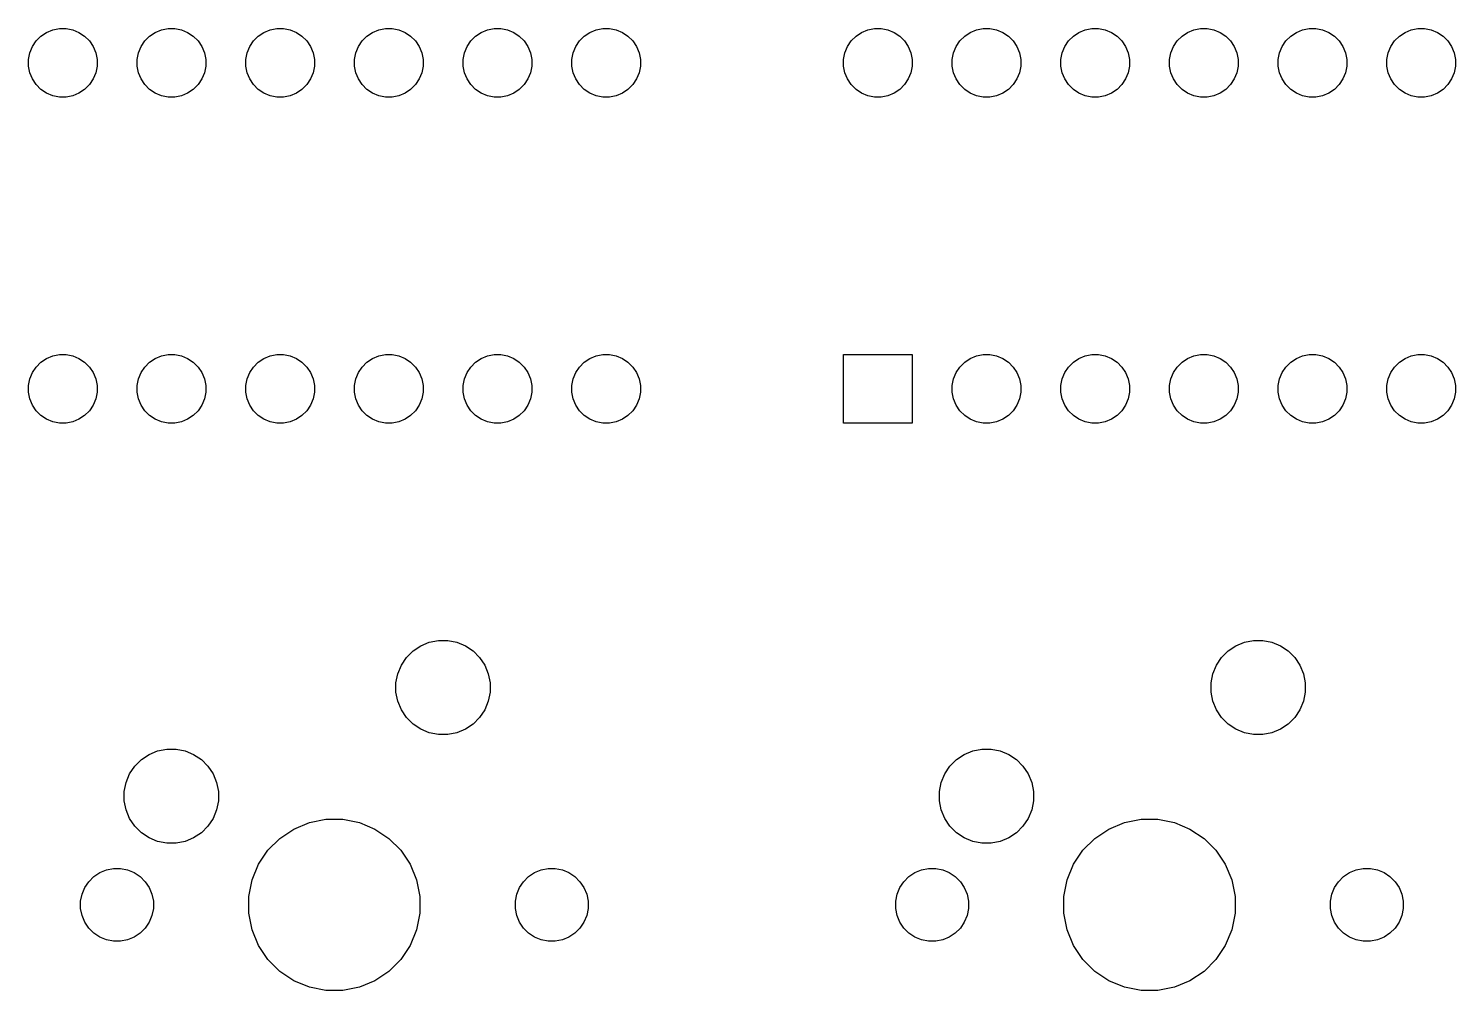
# Model space of a CAD drawing. Extents: x -0.4 to 11, y -4.1 to 0.4.
# Drawn here: x 4.968 to 6.282, y -0.453 to 0.431 of the extents above; entities that cross this region are included whole.
import ezdxf

# ---------------------------------------------------------------- set-up
doc = ezdxf.new("R2010")
doc.units = 0
doc.header["$MEASUREMENT"] = 0
doc.layers.add('BLACK', color=7, linetype='CONTINUOUS')

msp = doc.modelspace()

# ---------------------------------------------------------------- linework, layer by layer
at = {"layer": 'BLACK', "linetype": 'CONTINUOUS'}
for p, q in [((4.97554, 0.420078), (4.97992, 0.424465)), ((4.97992, 0.424465), (4.98508, 0.427911)), ((4.98508, 0.427911), (4.99081, 0.430286)), ((4.99081, 0.430286), (4.9969, 0.431496)), ((4.9969, 0.431496), (5.0031, 0.431496)), ((5.0031, 0.431496), (5.00919, 0.430286)), ((5.00919, 0.430286), (5.01492, 0.427911)), ((5.01492, 0.427911), (5.02008, 0.424465)), ((5.02008, 0.424465), (5.02446, 0.420078)), ((5.07554, 0.420078), (5.07992, 0.424465)), ((5.07992, 0.424465), (5.08508, 0.427911)), ((5.08508, 0.427911), (5.09081, 0.430286)), ((5.09081, 0.430286), (5.0969, 0.431496)), ((5.0969, 0.431496), (5.1031, 0.431496)), ((5.1031, 0.431496), (5.10919, 0.430286)), ((5.10919, 0.430286), (5.11492, 0.427911)), ((5.11492, 0.427911), (5.12008, 0.424465)), ((5.12008, 0.424465), (5.12446, 0.420078)), ((5.17554, 0.420078), (5.17992, 0.424465)), ((5.17992, 0.424465), (5.18508, 0.427911)), ((5.18508, 0.427911), (5.19081, 0.430286)), ((5.19081, 0.430286), (5.1969, 0.431496)), ((5.1969, 0.431496), (5.2031, 0.431496)), ((5.2031, 0.431496), (5.20919, 0.430286)), ((5.20919, 0.430286), (5.21492, 0.427911)), ((5.21492, 0.427911), (5.22008, 0.424465)), ((5.22008, 0.424465), (5.22446, 0.420078)), ((5.27554, 0.420078), (5.27992, 0.424465)), ((5.27992, 0.424465), (5.28508, 0.427911)), ((5.28508, 0.427911), (5.29081, 0.430286)), ((5.29081, 0.430286), (5.2969, 0.431496)), ((5.2969, 0.431496), (5.3031, 0.431496)), ((5.3031, 0.431496), (5.30919, 0.430286)), ((5.30919, 0.430286), (5.31492, 0.427911)), ((5.31492, 0.427911), (5.32008, 0.424465)), ((5.32008, 0.424465), (5.32446, 0.420078)), ((5.37554, 0.420078), (5.37992, 0.424465)), ((5.37992, 0.424465), (5.38508, 0.427911)), ((5.38508, 0.427911), (5.39081, 0.430286)), ((5.39081, 0.430286), (5.3969, 0.431496)), ((5.3969, 0.431496), (5.4031, 0.431496)), ((5.4031, 0.431496), (5.40919, 0.430286)), ((5.40919, 0.430286), (5.41492, 0.427911)), ((5.41492, 0.427911), (5.42008, 0.424465)), ((5.42008, 0.424465), (5.42446, 0.420078)), ((5.47554, 0.420078), (5.47992, 0.424465)), ((5.47992, 0.424465), (5.48508, 0.427911)), ((5.48508, 0.427911), (5.49081, 0.430286)), ((5.49081, 0.430286), (5.4969, 0.431496)), ((5.4969, 0.431496), (5.5031, 0.431496)), ((5.5031, 0.431496), (5.50919, 0.430286)), ((5.50919, 0.430286), (5.51492, 0.427911)), ((5.51492, 0.427911), (5.52008, 0.424465)), ((5.52008, 0.424465), (5.52446, 0.420078)), ((5.72554, 0.420078), (5.72992, 0.424465)), ((5.72992, 0.424465), (5.73508, 0.427911)), ((5.73508, 0.427911), (5.74081, 0.430286)), ((5.74081, 0.430286), (5.7469, 0.431496)), ((5.7469, 0.431496), (5.7531, 0.431496)), ((5.7531, 0.431496), (5.75919, 0.430286)), ((5.75919, 0.430286), (5.76492, 0.427911)), ((5.76492, 0.427911), (5.77008, 0.424465)), ((5.77008, 0.424465), (5.77446, 0.420078)), ((5.82554, 0.420078), (5.82992, 0.424465)), ((5.82992, 0.424465), (5.83508, 0.427911)), ((5.83508, 0.427911), (5.84081, 0.430286)), ((5.84081, 0.430286), (5.8469, 0.431496)), ((5.8469, 0.431496), (5.8531, 0.431496)), ((5.8531, 0.431496), (5.85919, 0.430286)), ((5.85919, 0.430286), (5.86492, 0.427911)), ((5.86492, 0.427911), (5.87008, 0.424465)), ((5.87008, 0.424465), (5.87446, 0.420078)), ((5.92554, 0.420078), (5.92992, 0.424465)), ((5.92992, 0.424465), (5.93508, 0.427911)), ((5.93508, 0.427911), (5.94081, 0.430286)), ((5.94081, 0.430286), (5.9469, 0.431496)), ((5.9469, 0.431496), (5.9531, 0.431496)), ((5.9531, 0.431496), (5.95919, 0.430286)), ((5.95919, 0.430286), (5.96492, 0.427911)), ((5.96492, 0.427911), (5.97008, 0.424465)), ((5.97008, 0.424465), (5.97446, 0.420078)), ((6.02554, 0.420078), (6.02992, 0.424465)), ((6.02992, 0.424465), (6.03508, 0.427911)), ((6.03508, 0.427911), (6.04081, 0.430286)), ((6.04081, 0.430286), (6.0469, 0.431496)), ((6.0469, 0.431496), (6.0531, 0.431496)), ((6.0531, 0.431496), (6.05919, 0.430286)), ((6.05919, 0.430286), (6.06492, 0.427911)), ((6.06492, 0.427911), (6.07008, 0.424465)), ((6.07008, 0.424465), (6.07446, 0.420078)), ((6.12554, 0.420078), (6.12992, 0.424465)), ((6.12992, 0.424465), (6.13508, 0.427911)), ((6.13508, 0.427911), (6.14081, 0.430286)), ((6.14081, 0.430286), (6.1469, 0.431496)), ((6.1469, 0.431496), (6.1531, 0.431496)), ((6.1531, 0.431496), (6.15919, 0.430286)), ((6.15919, 0.430286), (6.16492, 0.427911)), ((6.16492, 0.427911), (6.17008, 0.424465)), ((6.17008, 0.424465), (6.17446, 0.420078)), ((6.22554, 0.420078), (6.22992, 0.424465)), ((6.22992, 0.424465), (6.23508, 0.427911)), ((6.23508, 0.427911), (6.24081, 0.430286)), ((6.24081, 0.430286), (6.2469, 0.431496)), ((6.2469, 0.431496), (6.2531, 0.431496)), ((6.2531, 0.431496), (6.25919, 0.430286)), ((6.25919, 0.430286), (6.26492, 0.427911)), ((6.26492, 0.427911), (6.27008, 0.424465)), ((6.27008, 0.424465), (6.27446, 0.420078)), ((4.9685, 0.403102), (4.96971, 0.409187)), ((4.96971, 0.409187), (4.97209, 0.414919)), ((4.97209, 0.414919), (4.97554, 0.420078)), ((5.02446, 0.420078), (5.02791, 0.414919)), ((5.02791, 0.414919), (5.03029, 0.409187)), ((5.03029, 0.409187), (5.0315, 0.403102)), ((5.0685, 0.403102), (5.06971, 0.409187)), ((5.06971, 0.409187), (5.07209, 0.414919)), ((5.07209, 0.414919), (5.07554, 0.420078)), ((5.12446, 0.420078), (5.12791, 0.414919)), ((5.12791, 0.414919), (5.13029, 0.409187)), ((5.13029, 0.409187), (5.1315, 0.403102)), ((5.1685, 0.403102), (5.16971, 0.409187)), ((5.16971, 0.409187), (5.17209, 0.414919)), ((5.17209, 0.414919), (5.17554, 0.420078)), ((5.22446, 0.420078), (5.22791, 0.414919)), ((5.22791, 0.414919), (5.23029, 0.409187)), ((5.23029, 0.409187), (5.2315, 0.403102)), ((5.2685, 0.403102), (5.26971, 0.409187)), ((5.26971, 0.409187), (5.27209, 0.414919)), ((5.27209, 0.414919), (5.27554, 0.420078)), ((5.32446, 0.420078), (5.32791, 0.414919)), ((5.32791, 0.414919), (5.33029, 0.409187)), ((5.33029, 0.409187), (5.3315, 0.403102)), ((5.3685, 0.403102), (5.36971, 0.409187)), ((5.36971, 0.409187), (5.37209, 0.414919)), ((5.37209, 0.414919), (5.37554, 0.420078)), ((5.42446, 0.420078), (5.42791, 0.414919)), ((5.42791, 0.414919), (5.43029, 0.409187)), ((5.43029, 0.409187), (5.4315, 0.403102)), ((5.4685, 0.403102), (5.46971, 0.409187)), ((5.46971, 0.409187), (5.47209, 0.414919)), ((5.47209, 0.414919), (5.47554, 0.420078)), ((5.52446, 0.420078), (5.52791, 0.414919)), ((5.52791, 0.414919), (5.53029, 0.409187)), ((5.53029, 0.409187), (5.5315, 0.403102)), ((5.7185, 0.403102), (5.71971, 0.409187)), ((5.71971, 0.409187), (5.72209, 0.414919)), ((5.72209, 0.414919), (5.72554, 0.420078)), ((5.77446, 0.420078), (5.77791, 0.414919)), ((5.77791, 0.414919), (5.78029, 0.409187)), ((5.78029, 0.409187), (5.7815, 0.403102)), ((5.8185, 0.403102), (5.81971, 0.409187)), ((5.81971, 0.409187), (5.82209, 0.414919)), ((5.82209, 0.414919), (5.82554, 0.420078)), ((5.87446, 0.420078), (5.87791, 0.414919)), ((5.87791, 0.414919), (5.88029, 0.409187)), ((5.88029, 0.409187), (5.8815, 0.403102)), ((5.9185, 0.403102), (5.91971, 0.409187)), ((5.91971, 0.409187), (5.92209, 0.414919)), ((5.92209, 0.414919), (5.92554, 0.420078)), ((5.97446, 0.420078), (5.97791, 0.414919)), ((5.97791, 0.414919), (5.98029, 0.409187)), ((5.98029, 0.409187), (5.9815, 0.403102)), ((6.0185, 0.403102), (6.01971, 0.409187)), ((6.01971, 0.409187), (6.02209, 0.414919)), ((6.02209, 0.414919), (6.02554, 0.420078)), ((6.07446, 0.420078), (6.07791, 0.414919)), ((6.07791, 0.414919), (6.08029, 0.409187)), ((6.08029, 0.409187), (6.0815, 0.403102)), ((6.1185, 0.403102), (6.11971, 0.409187)), ((6.11971, 0.409187), (6.12209, 0.414919)), ((6.12209, 0.414919), (6.12554, 0.420078)), ((6.17446, 0.420078), (6.17791, 0.414919)), ((6.17791, 0.414919), (6.18029, 0.409187)), ((6.18029, 0.409187), (6.1815, 0.403102)), ((6.2185, 0.403102), (6.21971, 0.409187)), ((6.21971, 0.409187), (6.22209, 0.414919)), ((6.22209, 0.414919), (6.22554, 0.420078)), ((6.27446, 0.420078), (6.27791, 0.414919)), ((6.27791, 0.414919), (6.28029, 0.409187)), ((6.28029, 0.409187), (6.2815, 0.403102)), ((4.9685, 0.396898), (4.9685, 0.403102)), ((4.96971, 0.390813), (4.9685, 0.396898)), ((5.0315, 0.396898), (5.03029, 0.390813)), ((5.0315, 0.403102), (5.0315, 0.396898)), ((5.0685, 0.396898), (5.0685, 0.403102)), ((5.06971, 0.390813), (5.0685, 0.396898)), ((5.1315, 0.396898), (5.13029, 0.390813)), ((5.1315, 0.403102), (5.1315, 0.396898)), ((5.1685, 0.396898), (5.1685, 0.403102)), ((5.16971, 0.390813), (5.1685, 0.396898)), ((5.2315, 0.396898), (5.23029, 0.390813)), ((5.2315, 0.403102), (5.2315, 0.396898)), ((5.2685, 0.396898), (5.2685, 0.403102)), ((5.26971, 0.390813), (5.2685, 0.396898)), ((5.3315, 0.396898), (5.33029, 0.390813)), ((5.3315, 0.403102), (5.3315, 0.396898)), ((5.3685, 0.396898), (5.3685, 0.403102)), ((5.36971, 0.390813), (5.3685, 0.396898)), ((5.4315, 0.396898), (5.43029, 0.390813)), ((5.4315, 0.403102), (5.4315, 0.396898)), ((5.4685, 0.396898), (5.4685, 0.403102)), ((5.46971, 0.390813), (5.4685, 0.396898)), ((5.5315, 0.396898), (5.53029, 0.390813)), ((5.5315, 0.403102), (5.5315, 0.396898)), ((5.7185, 0.396898), (5.7185, 0.403102)), ((5.71971, 0.390813), (5.7185, 0.396898)), ((5.7815, 0.396898), (5.78029, 0.390813)), ((5.7815, 0.403102), (5.7815, 0.396898)), ((5.8185, 0.396898), (5.8185, 0.403102)), ((5.81971, 0.390813), (5.8185, 0.396898)), ((5.8815, 0.396898), (5.88029, 0.390813)), ((5.8815, 0.403102), (5.8815, 0.396898)), ((5.9185, 0.396898), (5.9185, 0.403102)), ((5.91971, 0.390813), (5.9185, 0.396898)), ((5.9815, 0.396898), (5.98029, 0.390813)), ((5.9815, 0.403102), (5.9815, 0.396898)), ((6.0185, 0.396898), (6.0185, 0.403102)), ((6.01971, 0.390813), (6.0185, 0.396898)), ((6.0815, 0.396898), (6.08029, 0.390813)), ((6.0815, 0.403102), (6.0815, 0.396898)), ((6.1185, 0.396898), (6.1185, 0.403102)), ((6.11971, 0.390813), (6.1185, 0.396898)), ((6.1815, 0.396898), (6.18029, 0.390813)), ((6.1815, 0.403102), (6.1815, 0.396898)), ((6.2185, 0.396898), (6.2185, 0.403102)), ((6.21971, 0.390813), (6.2185, 0.396898)), ((6.2815, 0.396898), (6.28029, 0.390813)), ((6.2815, 0.403102), (6.2815, 0.396898)), ((4.97209, 0.385081), (4.96971, 0.390813)), ((4.97554, 0.379922), (4.97209, 0.385081)), ((5.02791, 0.385081), (5.02446, 0.379922)), ((5.03029, 0.390813), (5.02791, 0.385081)), ((5.07209, 0.385081), (5.06971, 0.390813)), ((5.07554, 0.379922), (5.07209, 0.385081)), ((5.12791, 0.385081), (5.12446, 0.379922)), ((5.13029, 0.390813), (5.12791, 0.385081)), ((5.17209, 0.385081), (5.16971, 0.390813)), ((5.17554, 0.379922), (5.17209, 0.385081)), ((5.22791, 0.385081), (5.22446, 0.379922)), ((5.23029, 0.390813), (5.22791, 0.385081)), ((5.27209, 0.385081), (5.26971, 0.390813)), ((5.27554, 0.379922), (5.27209, 0.385081)), ((5.32791, 0.385081), (5.32446, 0.379922)), ((5.33029, 0.390813), (5.32791, 0.385081)), ((5.37209, 0.385081), (5.36971, 0.390813)), ((5.37554, 0.379922), (5.37209, 0.385081)), ((5.42791, 0.385081), (5.42446, 0.379922)), ((5.43029, 0.390813), (5.42791, 0.385081)), ((5.47209, 0.385081), (5.46971, 0.390813)), ((5.47554, 0.379922), (5.47209, 0.385081)), ((5.52791, 0.385081), (5.52446, 0.379922)), ((5.53029, 0.390813), (5.52791, 0.385081)), ((5.72209, 0.385081), (5.71971, 0.390813)), ((5.72554, 0.379922), (5.72209, 0.385081)), ((5.77791, 0.385081), (5.77446, 0.379922)), ((5.78029, 0.390813), (5.77791, 0.385081)), ((5.82209, 0.385081), (5.81971, 0.390813)), ((5.82554, 0.379922), (5.82209, 0.385081)), ((5.87791, 0.385081), (5.87446, 0.379922)), ((5.88029, 0.390813), (5.87791, 0.385081)), ((5.92209, 0.385081), (5.91971, 0.390813)), ((5.92554, 0.379922), (5.92209, 0.385081)), ((5.97791, 0.385081), (5.97446, 0.379922)), ((5.98029, 0.390813), (5.97791, 0.385081)), ((6.02209, 0.385081), (6.01971, 0.390813)), ((6.02554, 0.379922), (6.02209, 0.385081)), ((6.07791, 0.385081), (6.07446, 0.379922)), ((6.08029, 0.390813), (6.07791, 0.385081)), ((6.12209, 0.385081), (6.11971, 0.390813)), ((6.12554, 0.379922), (6.12209, 0.385081)), ((6.17791, 0.385081), (6.17446, 0.379922)), ((6.18029, 0.390813), (6.17791, 0.385081)), ((6.22209, 0.385081), (6.21971, 0.390813)), ((6.22554, 0.379922), (6.22209, 0.385081)), ((6.27791, 0.385081), (6.27446, 0.379922)), ((6.28029, 0.390813), (6.27791, 0.385081)), ((4.97992, 0.375535), (4.97554, 0.379922)), ((4.98508, 0.372089), (4.97992, 0.375535)), ((4.99081, 0.369714), (4.98508, 0.372089)), ((4.9969, 0.368504), (4.99081, 0.369714)), ((5.0031, 0.368504), (4.9969, 0.368504)), ((5.00919, 0.369714), (5.0031, 0.368504)), ((5.01492, 0.372089), (5.00919, 0.369714)), ((5.02008, 0.375535), (5.01492, 0.372089)), ((5.02446, 0.379922), (5.02008, 0.375535)), ((5.07992, 0.375535), (5.07554, 0.379922)), ((5.08508, 0.372089), (5.07992, 0.375535)), ((5.09081, 0.369714), (5.08508, 0.372089)), ((5.0969, 0.368504), (5.09081, 0.369714)), ((5.1031, 0.368504), (5.0969, 0.368504)), ((5.10919, 0.369714), (5.1031, 0.368504)), ((5.11492, 0.372089), (5.10919, 0.369714)), ((5.12008, 0.375535), (5.11492, 0.372089)), ((5.12446, 0.379922), (5.12008, 0.375535)), ((5.17992, 0.375535), (5.17554, 0.379922)), ((5.18508, 0.372089), (5.17992, 0.375535)), ((5.19081, 0.369714), (5.18508, 0.372089)), ((5.1969, 0.368504), (5.19081, 0.369714)), ((5.2031, 0.368504), (5.1969, 0.368504)), ((5.20919, 0.369714), (5.2031, 0.368504)), ((5.21492, 0.372089), (5.20919, 0.369714)), ((5.22008, 0.375535), (5.21492, 0.372089)), ((5.22446, 0.379922), (5.22008, 0.375535)), ((5.27992, 0.375535), (5.27554, 0.379922)), ((5.28508, 0.372089), (5.27992, 0.375535)), ((5.29081, 0.369714), (5.28508, 0.372089)), ((5.2969, 0.368504), (5.29081, 0.369714)), ((5.3031, 0.368504), (5.2969, 0.368504)), ((5.30919, 0.369714), (5.3031, 0.368504)), ((5.31492, 0.372089), (5.30919, 0.369714)), ((5.32008, 0.375535), (5.31492, 0.372089)), ((5.32446, 0.379922), (5.32008, 0.375535)), ((5.37992, 0.375535), (5.37554, 0.379922)), ((5.38508, 0.372089), (5.37992, 0.375535)), ((5.39081, 0.369714), (5.38508, 0.372089)), ((5.3969, 0.368504), (5.39081, 0.369714)), ((5.4031, 0.368504), (5.3969, 0.368504)), ((5.40919, 0.369714), (5.4031, 0.368504)), ((5.41492, 0.372089), (5.40919, 0.369714)), ((5.42008, 0.375535), (5.41492, 0.372089)), ((5.42446, 0.379922), (5.42008, 0.375535)), ((5.47992, 0.375535), (5.47554, 0.379922)), ((5.48508, 0.372089), (5.47992, 0.375535)), ((5.49081, 0.369714), (5.48508, 0.372089)), ((5.4969, 0.368504), (5.49081, 0.369714)), ((5.5031, 0.368504), (5.4969, 0.368504)), ((5.50919, 0.369714), (5.5031, 0.368504)), ((5.51492, 0.372089), (5.50919, 0.369714)), ((5.52008, 0.375535), (5.51492, 0.372089)), ((5.52446, 0.379922), (5.52008, 0.375535)), ((5.72992, 0.375535), (5.72554, 0.379922)), ((5.73508, 0.372089), (5.72992, 0.375535)), ((5.74081, 0.369714), (5.73508, 0.372089)), ((5.7469, 0.368504), (5.74081, 0.369714)), ((5.7531, 0.368504), (5.7469, 0.368504)), ((5.75919, 0.369714), (5.7531, 0.368504)), ((5.76492, 0.372089), (5.75919, 0.369714)), ((5.77008, 0.375535), (5.76492, 0.372089)), ((5.77446, 0.379922), (5.77008, 0.375535)), ((5.82992, 0.375535), (5.82554, 0.379922)), ((5.83508, 0.372089), (5.82992, 0.375535)), ((5.84081, 0.369714), (5.83508, 0.372089)), ((5.8469, 0.368504), (5.84081, 0.369714)), ((5.8531, 0.368504), (5.8469, 0.368504)), ((5.85919, 0.369714), (5.8531, 0.368504)), ((5.86492, 0.372089), (5.85919, 0.369714)), ((5.87008, 0.375535), (5.86492, 0.372089)), ((5.87446, 0.379922), (5.87008, 0.375535)), ((5.92992, 0.375535), (5.92554, 0.379922)), ((5.93508, 0.372089), (5.92992, 0.375535)), ((5.94081, 0.369714), (5.93508, 0.372089)), ((5.9469, 0.368504), (5.94081, 0.369714)), ((5.9531, 0.368504), (5.9469, 0.368504)), ((5.95919, 0.369714), (5.9531, 0.368504)), ((5.96492, 0.372089), (5.95919, 0.369714)), ((5.97008, 0.375535), (5.96492, 0.372089)), ((5.97446, 0.379922), (5.97008, 0.375535)), ((6.02992, 0.375535), (6.02554, 0.379922)), ((6.03508, 0.372089), (6.02992, 0.375535)), ((6.04081, 0.369714), (6.03508, 0.372089)), ((6.0469, 0.368504), (6.04081, 0.369714)), ((6.0531, 0.368504), (6.0469, 0.368504)), ((6.05919, 0.369714), (6.0531, 0.368504)), ((6.06492, 0.372089), (6.05919, 0.369714)), ((6.07008, 0.375535), (6.06492, 0.372089)), ((6.07446, 0.379922), (6.07008, 0.375535)), ((6.12992, 0.375535), (6.12554, 0.379922)), ((6.13508, 0.372089), (6.12992, 0.375535)), ((6.14081, 0.369714), (6.13508, 0.372089)), ((6.1469, 0.368504), (6.14081, 0.369714)), ((6.1531, 0.368504), (6.1469, 0.368504)), ((6.15919, 0.369714), (6.1531, 0.368504)), ((6.16492, 0.372089), (6.15919, 0.369714)), ((6.17008, 0.375535), (6.16492, 0.372089)), ((6.17446, 0.379922), (6.17008, 0.375535)), ((6.22992, 0.375535), (6.22554, 0.379922)), ((6.23508, 0.372089), (6.22992, 0.375535)), ((6.24081, 0.369714), (6.23508, 0.372089)), ((6.2469, 0.368504), (6.24081, 0.369714)), ((6.2531, 0.368504), (6.2469, 0.368504)), ((6.25919, 0.369714), (6.2531, 0.368504)), ((6.26492, 0.372089), (6.25919, 0.369714)), ((6.27008, 0.375535), (6.26492, 0.372089)), ((6.27446, 0.379922), (6.27008, 0.375535)), ((4.99081, 0.130286), (4.9969, 0.131496)), ((4.9969, 0.131496), (5.0031, 0.131496)), ((5.0031, 0.131496), (5.00919, 0.130286)), ((5.09081, 0.130286), (5.0969, 0.131496)), ((5.0969, 0.131496), (5.1031, 0.131496)), ((5.1031, 0.131496), (5.10919, 0.130286)), ((5.19081, 0.130286), (5.1969, 0.131496)), ((5.1969, 0.131496), (5.2031, 0.131496)), ((5.2031, 0.131496), (5.20919, 0.130286)), ((5.29081, 0.130286), (5.2969, 0.131496)), ((5.2969, 0.131496), (5.3031, 0.131496)), ((5.3031, 0.131496), (5.30919, 0.130286)), ((5.39081, 0.130286), (5.3969, 0.131496)), ((5.3969, 0.131496), (5.4031, 0.131496)), ((5.4031, 0.131496), (5.40919, 0.130286)), ((5.49081, 0.130286), (5.4969, 0.131496)), ((5.4969, 0.131496), (5.5031, 0.131496)), ((5.5031, 0.131496), (5.50919, 0.130286)), ((5.7185, 0.068504), (5.7185, 0.131496)), ((5.7185, 0.131496), (5.7815, 0.131496)), ((5.7815, 0.131496), (5.7815, 0.068504)), ((5.84081, 0.130286), (5.8469, 0.131496)), ((5.8469, 0.131496), (5.8531, 0.131496)), ((5.8531, 0.131496), (5.85919, 0.130286)), ((5.94081, 0.130286), (5.9469, 0.131496)), ((5.9469, 0.131496), (5.9531, 0.131496)), ((5.9531, 0.131496), (5.95919, 0.130286)), ((6.04081, 0.130286), (6.0469, 0.131496)), ((6.0469, 0.131496), (6.0531, 0.131496)), ((6.0531, 0.131496), (6.05919, 0.130286)), ((6.14081, 0.130286), (6.1469, 0.131496)), ((6.1469, 0.131496), (6.1531, 0.131496)), ((6.1531, 0.131496), (6.15919, 0.130286)), ((6.24081, 0.130286), (6.2469, 0.131496)), ((6.2469, 0.131496), (6.2531, 0.131496)), ((6.2531, 0.131496), (6.25919, 0.130286)), ((4.97209, 0.114919), (4.97554, 0.120078)), ((4.97554, 0.120078), (4.97992, 0.124465)), ((4.97992, 0.124465), (4.98508, 0.127911)), ((4.98508, 0.127911), (4.99081, 0.130286)), ((5.00919, 0.130286), (5.01492, 0.127911)), ((5.01492, 0.127911), (5.02008, 0.124465)), ((5.02008, 0.124465), (5.02446, 0.120078)), ((5.02446, 0.120078), (5.02791, 0.114919)), ((5.07209, 0.114919), (5.07554, 0.120078)), ((5.07554, 0.120078), (5.07992, 0.124465)), ((5.07992, 0.124465), (5.08508, 0.127911)), ((5.08508, 0.127911), (5.09081, 0.130286)), ((5.10919, 0.130286), (5.11492, 0.127911)), ((5.11492, 0.127911), (5.12008, 0.124465)), ((5.12008, 0.124465), (5.12446, 0.120078)), ((5.12446, 0.120078), (5.12791, 0.114919)), ((5.17209, 0.114919), (5.17554, 0.120078)), ((5.17554, 0.120078), (5.17992, 0.124465)), ((5.17992, 0.124465), (5.18508, 0.127911)), ((5.18508, 0.127911), (5.19081, 0.130286)), ((5.20919, 0.130286), (5.21492, 0.127911)), ((5.21492, 0.127911), (5.22008, 0.124465)), ((5.22008, 0.124465), (5.22446, 0.120078)), ((5.22446, 0.120078), (5.22791, 0.114919)), ((5.27209, 0.114919), (5.27554, 0.120078)), ((5.27554, 0.120078), (5.27992, 0.124465)), ((5.27992, 0.124465), (5.28508, 0.127911)), ((5.28508, 0.127911), (5.29081, 0.130286)), ((5.30919, 0.130286), (5.31492, 0.127911)), ((5.31492, 0.127911), (5.32008, 0.124465)), ((5.32008, 0.124465), (5.32446, 0.120078)), ((5.32446, 0.120078), (5.32791, 0.114919)), ((5.37209, 0.114919), (5.37554, 0.120078)), ((5.37554, 0.120078), (5.37992, 0.124465)), ((5.37992, 0.124465), (5.38508, 0.127911)), ((5.38508, 0.127911), (5.39081, 0.130286)), ((5.40919, 0.130286), (5.41492, 0.127911)), ((5.41492, 0.127911), (5.42008, 0.124465)), ((5.42008, 0.124465), (5.42446, 0.120078)), ((5.42446, 0.120078), (5.42791, 0.114919)), ((5.47209, 0.114919), (5.47554, 0.120078)), ((5.47554, 0.120078), (5.47992, 0.124465)), ((5.47992, 0.124465), (5.48508, 0.127911)), ((5.48508, 0.127911), (5.49081, 0.130286)), ((5.50919, 0.130286), (5.51492, 0.127911)), ((5.51492, 0.127911), (5.52008, 0.124465)), ((5.52008, 0.124465), (5.52446, 0.120078)), ((5.52446, 0.120078), (5.52791, 0.114919)), ((5.82209, 0.114919), (5.82554, 0.120078)), ((5.82554, 0.120078), (5.82992, 0.124465)), ((5.82992, 0.124465), (5.83508, 0.127911)), ((5.83508, 0.127911), (5.84081, 0.130286)), ((5.85919, 0.130286), (5.86492, 0.127911)), ((5.86492, 0.127911), (5.87008, 0.124465)), ((5.87008, 0.124465), (5.87446, 0.120078)), ((5.87446, 0.120078), (5.87791, 0.114919)), ((5.92209, 0.114919), (5.92554, 0.120078)), ((5.92554, 0.120078), (5.92992, 0.124465)), ((5.92992, 0.124465), (5.93508, 0.127911)), ((5.93508, 0.127911), (5.94081, 0.130286)), ((5.95919, 0.130286), (5.96492, 0.127911)), ((5.96492, 0.127911), (5.97008, 0.124465)), ((5.97008, 0.124465), (5.97446, 0.120078)), ((5.97446, 0.120078), (5.97791, 0.114919)), ((6.02209, 0.114919), (6.02554, 0.120078)), ((6.02554, 0.120078), (6.02992, 0.124465)), ((6.02992, 0.124465), (6.03508, 0.127911)), ((6.03508, 0.127911), (6.04081, 0.130286)), ((6.05919, 0.130286), (6.06492, 0.127911)), ((6.06492, 0.127911), (6.07008, 0.124465)), ((6.07008, 0.124465), (6.07446, 0.120078)), ((6.07446, 0.120078), (6.07791, 0.114919)), ((6.12209, 0.114919), (6.12554, 0.120078)), ((6.12554, 0.120078), (6.12992, 0.124465)), ((6.12992, 0.124465), (6.13508, 0.127911)), ((6.13508, 0.127911), (6.14081, 0.130286)), ((6.15919, 0.130286), (6.16492, 0.127911)), ((6.16492, 0.127911), (6.17008, 0.124465)), ((6.17008, 0.124465), (6.17446, 0.120078)), ((6.17446, 0.120078), (6.17791, 0.114919)), ((6.22209, 0.114919), (6.22554, 0.120078)), ((6.22554, 0.120078), (6.22992, 0.124465)), ((6.22992, 0.124465), (6.23508, 0.127911)), ((6.23508, 0.127911), (6.24081, 0.130286)), ((6.25919, 0.130286), (6.26492, 0.127911)), ((6.26492, 0.127911), (6.27008, 0.124465)), ((6.27008, 0.124465), (6.27446, 0.120078)), ((6.27446, 0.120078), (6.27791, 0.114919)), ((4.9685, 0.103102), (4.96971, 0.109187)), ((4.96971, 0.109187), (4.97209, 0.114919)), ((5.02791, 0.114919), (5.03029, 0.109187)), ((5.03029, 0.109187), (5.0315, 0.103102)), ((5.0685, 0.103102), (5.06971, 0.109187)), ((5.06971, 0.109187), (5.07209, 0.114919)), ((5.12791, 0.114919), (5.13029, 0.109187)), ((5.13029, 0.109187), (5.1315, 0.103102)), ((5.1685, 0.103102), (5.16971, 0.109187)), ((5.16971, 0.109187), (5.17209, 0.114919)), ((5.22791, 0.114919), (5.23029, 0.109187)), ((5.23029, 0.109187), (5.2315, 0.103102)), ((5.2685, 0.103102), (5.26971, 0.109187)), ((5.26971, 0.109187), (5.27209, 0.114919)), ((5.32791, 0.114919), (5.33029, 0.109187)), ((5.33029, 0.109187), (5.3315, 0.103102)), ((5.3685, 0.103102), (5.36971, 0.109187)), ((5.36971, 0.109187), (5.37209, 0.114919)), ((5.42791, 0.114919), (5.43029, 0.109187)), ((5.43029, 0.109187), (5.4315, 0.103102)), ((5.4685, 0.103102), (5.46971, 0.109187)), ((5.46971, 0.109187), (5.47209, 0.114919)), ((5.52791, 0.114919), (5.53029, 0.109187)), ((5.53029, 0.109187), (5.5315, 0.103102)), ((5.8185, 0.103102), (5.81971, 0.109187)), ((5.81971, 0.109187), (5.82209, 0.114919)), ((5.87791, 0.114919), (5.88029, 0.109187)), ((5.88029, 0.109187), (5.8815, 0.103102)), ((5.9185, 0.103102), (5.91971, 0.109187)), ((5.91971, 0.109187), (5.92209, 0.114919)), ((5.97791, 0.114919), (5.98029, 0.109187)), ((5.98029, 0.109187), (5.9815, 0.103102)), ((6.0185, 0.103102), (6.01971, 0.109187)), ((6.01971, 0.109187), (6.02209, 0.114919)), ((6.07791, 0.114919), (6.08029, 0.109187)), ((6.08029, 0.109187), (6.0815, 0.103102)), ((6.1185, 0.103102), (6.11971, 0.109187)), ((6.11971, 0.109187), (6.12209, 0.114919)), ((6.17791, 0.114919), (6.18029, 0.109187)), ((6.18029, 0.109187), (6.1815, 0.103102)), ((6.2185, 0.103102), (6.21971, 0.109187)), ((6.21971, 0.109187), (6.22209, 0.114919)), ((6.27791, 0.114919), (6.28029, 0.109187)), ((6.28029, 0.109187), (6.2815, 0.103102)), ((4.9685, 0.096898), (4.9685, 0.103102)), ((4.96971, 0.090813), (4.9685, 0.096898)), ((5.0315, 0.096898), (5.03029, 0.090813)), ((5.0315, 0.103102), (5.0315, 0.096898)), ((5.0685, 0.096898), (5.0685, 0.103102)), ((5.06971, 0.090813), (5.0685, 0.096898)), ((5.1315, 0.096898), (5.13029, 0.090813)), ((5.1315, 0.103102), (5.1315, 0.096898)), ((5.1685, 0.096898), (5.1685, 0.103102)), ((5.16971, 0.090813), (5.1685, 0.096898)), ((5.2315, 0.096898), (5.23029, 0.090813)), ((5.2315, 0.103102), (5.2315, 0.096898)), ((5.2685, 0.096898), (5.2685, 0.103102)), ((5.26971, 0.090813), (5.2685, 0.096898)), ((5.3315, 0.096898), (5.33029, 0.090813)), ((5.3315, 0.103102), (5.3315, 0.096898)), ((5.3685, 0.096898), (5.3685, 0.103102)), ((5.36971, 0.090813), (5.3685, 0.096898)), ((5.4315, 0.096898), (5.43029, 0.090813)), ((5.4315, 0.103102), (5.4315, 0.096898)), ((5.4685, 0.096898), (5.4685, 0.103102)), ((5.46971, 0.090813), (5.4685, 0.096898)), ((5.5315, 0.096898), (5.53029, 0.090813)), ((5.5315, 0.103102), (5.5315, 0.096898)), ((5.8185, 0.096898), (5.8185, 0.103102)), ((5.81971, 0.090813), (5.8185, 0.096898)), ((5.8815, 0.096898), (5.88029, 0.090813)), ((5.8815, 0.103102), (5.8815, 0.096898)), ((5.9185, 0.096898), (5.9185, 0.103102)), ((5.91971, 0.090813), (5.9185, 0.096898)), ((5.9815, 0.096898), (5.98029, 0.090813)), ((5.9815, 0.103102), (5.9815, 0.096898)), ((6.0185, 0.096898), (6.0185, 0.103102)), ((6.01971, 0.090813), (6.0185, 0.096898)), ((6.0815, 0.096898), (6.08029, 0.090813)), ((6.0815, 0.103102), (6.0815, 0.096898)), ((6.1185, 0.096898), (6.1185, 0.103102)), ((6.11971, 0.090813), (6.1185, 0.096898)), ((6.1815, 0.096898), (6.18029, 0.090813)), ((6.1815, 0.103102), (6.1815, 0.096898)), ((6.2185, 0.096898), (6.2185, 0.103102)), ((6.21971, 0.090813), (6.2185, 0.096898)), ((6.2815, 0.096898), (6.28029, 0.090813)), ((6.2815, 0.103102), (6.2815, 0.096898)), ((4.97209, 0.085081), (4.96971, 0.090813)), ((4.97554, 0.079922), (4.97209, 0.085081)), ((4.97992, 0.075535), (4.97554, 0.079922)), ((5.02446, 0.079922), (5.02008, 0.075535)), ((5.02791, 0.085081), (5.02446, 0.079922)), ((5.03029, 0.090813), (5.02791, 0.085081)), ((5.07209, 0.085081), (5.06971, 0.090813)), ((5.07554, 0.079922), (5.07209, 0.085081)), ((5.07992, 0.075535), (5.07554, 0.079922)), ((5.12446, 0.079922), (5.12008, 0.075535)), ((5.12791, 0.085081), (5.12446, 0.079922)), ((5.13029, 0.090813), (5.12791, 0.085081)), ((5.17209, 0.085081), (5.16971, 0.090813)), ((5.17554, 0.079922), (5.17209, 0.085081)), ((5.17992, 0.075535), (5.17554, 0.079922)), ((5.22446, 0.079922), (5.22008, 0.075535)), ((5.22791, 0.085081), (5.22446, 0.079922)), ((5.23029, 0.090813), (5.22791, 0.085081)), ((5.27209, 0.085081), (5.26971, 0.090813)), ((5.27554, 0.079922), (5.27209, 0.085081)), ((5.27992, 0.075535), (5.27554, 0.079922)), ((5.32446, 0.079922), (5.32008, 0.075535)), ((5.32791, 0.085081), (5.32446, 0.079922)), ((5.33029, 0.090813), (5.32791, 0.085081)), ((5.37209, 0.085081), (5.36971, 0.090813)), ((5.37554, 0.079922), (5.37209, 0.085081)), ((5.37992, 0.075535), (5.37554, 0.079922)), ((5.42446, 0.079922), (5.42008, 0.075535)), ((5.42791, 0.085081), (5.42446, 0.079922)), ((5.43029, 0.090813), (5.42791, 0.085081)), ((5.47209, 0.085081), (5.46971, 0.090813)), ((5.47554, 0.079922), (5.47209, 0.085081)), ((5.47992, 0.075535), (5.47554, 0.079922)), ((5.52446, 0.079922), (5.52008, 0.075535)), ((5.52791, 0.085081), (5.52446, 0.079922)), ((5.53029, 0.090813), (5.52791, 0.085081)), ((5.82209, 0.085081), (5.81971, 0.090813)), ((5.82554, 0.079922), (5.82209, 0.085081)), ((5.82992, 0.075535), (5.82554, 0.079922)), ((5.87446, 0.079922), (5.87008, 0.075535)), ((5.87791, 0.085081), (5.87446, 0.079922)), ((5.88029, 0.090813), (5.87791, 0.085081)), ((5.92209, 0.085081), (5.91971, 0.090813)), ((5.92554, 0.079922), (5.92209, 0.085081)), ((5.92992, 0.075535), (5.92554, 0.079922)), ((5.97446, 0.079922), (5.97008, 0.075535)), ((5.97791, 0.085081), (5.97446, 0.079922)), ((5.98029, 0.090813), (5.97791, 0.085081)), ((6.02209, 0.085081), (6.01971, 0.090813)), ((6.02554, 0.079922), (6.02209, 0.085081)), ((6.02992, 0.075535), (6.02554, 0.079922)), ((6.07446, 0.079922), (6.07008, 0.075535)), ((6.07791, 0.085081), (6.07446, 0.079922)), ((6.08029, 0.090813), (6.07791, 0.085081)), ((6.12209, 0.085081), (6.11971, 0.090813)), ((6.12554, 0.079922), (6.12209, 0.085081)), ((6.12992, 0.075535), (6.12554, 0.079922)), ((6.17446, 0.079922), (6.17008, 0.075535)), ((6.17791, 0.085081), (6.17446, 0.079922)), ((6.18029, 0.090813), (6.17791, 0.085081)), ((6.22209, 0.085081), (6.21971, 0.090813)), ((6.22554, 0.079922), (6.22209, 0.085081)), ((6.22992, 0.075535), (6.22554, 0.079922)), ((6.27446, 0.079922), (6.27008, 0.075535)), ((6.27791, 0.085081), (6.27446, 0.079922)), ((6.28029, 0.090813), (6.27791, 0.085081)), ((4.98508, 0.072088), (4.97992, 0.075535)), ((4.99081, 0.069714), (4.98508, 0.072088)), ((4.9969, 0.068504), (4.99081, 0.069714)), ((5.0031, 0.068504), (4.9969, 0.068504)), ((5.00919, 0.069714), (5.0031, 0.068504)), ((5.01492, 0.072088), (5.00919, 0.069714)), ((5.02008, 0.075535), (5.01492, 0.072088)), ((5.08508, 0.072088), (5.07992, 0.075535)), ((5.09081, 0.069714), (5.08508, 0.072088)), ((5.0969, 0.068504), (5.09081, 0.069714)), ((5.1031, 0.068504), (5.0969, 0.068504)), ((5.10919, 0.069714), (5.1031, 0.068504)), ((5.11492, 0.072088), (5.10919, 0.069714)), ((5.12008, 0.075535), (5.11492, 0.072088)), ((5.18508, 0.072088), (5.17992, 0.075535)), ((5.19081, 0.069714), (5.18508, 0.072088)), ((5.1969, 0.068504), (5.19081, 0.069714)), ((5.2031, 0.068504), (5.1969, 0.068504)), ((5.20919, 0.069714), (5.2031, 0.068504)), ((5.21492, 0.072088), (5.20919, 0.069714)), ((5.22008, 0.075535), (5.21492, 0.072088)), ((5.28508, 0.072088), (5.27992, 0.075535)), ((5.29081, 0.069714), (5.28508, 0.072088)), ((5.2969, 0.068504), (5.29081, 0.069714)), ((5.3031, 0.068504), (5.2969, 0.068504)), ((5.30919, 0.069714), (5.3031, 0.068504)), ((5.31492, 0.072088), (5.30919, 0.069714)), ((5.32008, 0.075535), (5.31492, 0.072088)), ((5.38508, 0.072088), (5.37992, 0.075535)), ((5.39081, 0.069714), (5.38508, 0.072088)), ((5.3969, 0.068504), (5.39081, 0.069714)), ((5.4031, 0.068504), (5.3969, 0.068504)), ((5.40919, 0.069714), (5.4031, 0.068504)), ((5.41492, 0.072088), (5.40919, 0.069714)), ((5.42008, 0.075535), (5.41492, 0.072088)), ((5.48508, 0.072088), (5.47992, 0.075535)), ((5.49081, 0.069714), (5.48508, 0.072088)), ((5.4969, 0.068504), (5.49081, 0.069714)), ((5.5031, 0.068504), (5.4969, 0.068504)), ((5.50919, 0.069714), (5.5031, 0.068504)), ((5.51492, 0.072088), (5.50919, 0.069714)), ((5.52008, 0.075535), (5.51492, 0.072088)), ((5.7815, 0.068504), (5.7185, 0.068504)), ((5.83508, 0.072088), (5.82992, 0.075535)), ((5.84081, 0.069714), (5.83508, 0.072088)), ((5.8469, 0.068504), (5.84081, 0.069714)), ((5.8531, 0.068504), (5.8469, 0.068504)), ((5.85919, 0.069714), (5.8531, 0.068504)), ((5.86492, 0.072088), (5.85919, 0.069714)), ((5.87008, 0.075535), (5.86492, 0.072088)), ((5.93508, 0.072088), (5.92992, 0.075535)), ((5.94081, 0.069714), (5.93508, 0.072088)), ((5.9469, 0.068504), (5.94081, 0.069714)), ((5.9531, 0.068504), (5.9469, 0.068504)), ((5.95919, 0.069714), (5.9531, 0.068504)), ((5.96492, 0.072088), (5.95919, 0.069714)), ((5.97008, 0.075535), (5.96492, 0.072088)), ((6.03508, 0.072088), (6.02992, 0.075535)), ((6.04081, 0.069714), (6.03508, 0.072088)), ((6.0469, 0.068504), (6.04081, 0.069714)), ((6.0531, 0.068504), (6.0469, 0.068504)), ((6.05919, 0.069714), (6.0531, 0.068504)), ((6.06492, 0.072088), (6.05919, 0.069714)), ((6.07008, 0.075535), (6.06492, 0.072088)), ((6.13508, 0.072088), (6.12992, 0.075535)), ((6.14081, 0.069714), (6.13508, 0.072088)), ((6.1469, 0.068504), (6.14081, 0.069714)), ((6.1531, 0.068504), (6.1469, 0.068504)), ((6.15919, 0.069714), (6.1531, 0.068504)), ((6.16492, 0.072088), (6.15919, 0.069714)), ((6.17008, 0.075535), (6.16492, 0.072088)), ((6.23508, 0.072088), (6.22992, 0.075535)), ((6.24081, 0.069714), (6.23508, 0.072088)), ((6.2469, 0.068504), (6.24081, 0.069714)), ((6.2531, 0.068504), (6.2469, 0.068504)), ((6.25919, 0.069714), (6.2531, 0.068504)), ((6.26492, 0.072088), (6.25919, 0.069714)), ((6.27008, 0.075535), (6.26492, 0.072088)), ((5.31628, -0.147078), (5.32231, -0.141046)), ((5.32231, -0.141046), (5.32941, -0.136307)), ((5.32941, -0.136307), (5.33729, -0.133042)), ((5.33729, -0.133042), (5.34566, -0.131378)), ((5.34566, -0.131378), (5.35419, -0.131378)), ((5.35419, -0.131378), (5.36255, -0.133042)), ((5.36255, -0.133042), (5.37043, -0.136307)), ((5.37043, -0.136307), (5.37753, -0.141046)), ((5.37753, -0.141046), (5.38356, -0.147078)), ((6.06628, -0.147078), (6.07231, -0.141046)), ((6.07231, -0.141046), (6.07941, -0.136307)), ((6.07941, -0.136307), (6.08729, -0.133042)), ((6.08729, -0.133042), (6.09566, -0.131378)), ((6.09566, -0.131378), (6.10419, -0.131378)), ((6.10419, -0.131378), (6.11255, -0.133042)), ((6.11255, -0.133042), (6.12043, -0.136307)), ((6.12043, -0.136307), (6.12753, -0.141046)), ((6.12753, -0.141046), (6.13356, -0.147078)), ((5.30828, -0.162053), (5.31154, -0.154171)), ((5.31154, -0.154171), (5.31628, -0.147078)), ((5.38356, -0.147078), (5.3883, -0.154171)), ((5.3883, -0.154171), (5.39156, -0.162053)), ((6.05828, -0.162053), (6.06154, -0.154171)), ((6.06154, -0.154171), (6.06628, -0.147078)), ((6.13356, -0.147078), (6.1383, -0.154171)), ((6.1383, -0.154171), (6.14156, -0.162053)), ((5.30661, -0.17042), (5.30828, -0.162053)), ((5.30661, -0.17895), (5.30661, -0.17042)), ((5.39156, -0.162053), (5.39323, -0.17042)), ((5.39323, -0.17042), (5.39323, -0.17895)), ((6.05661, -0.17042), (6.05828, -0.162053)), ((6.05661, -0.17895), (6.05661, -0.17042)), ((6.14156, -0.162053), (6.14323, -0.17042)), ((6.14323, -0.17042), (6.14323, -0.17895)), ((5.30828, -0.187317), (5.30661, -0.17895)), ((5.39323, -0.17895), (5.39156, -0.187317)), ((6.05828, -0.187317), (6.05661, -0.17895)), ((6.14323, -0.17895), (6.14156, -0.187317)), ((5.31154, -0.195199), (5.30828, -0.187317)), ((5.31628, -0.202292), (5.31154, -0.195199)), ((5.3883, -0.195199), (5.38356, -0.202292)), ((5.39156, -0.187317), (5.3883, -0.195199)), ((6.06154, -0.195199), (6.05828, -0.187317)), ((6.06628, -0.202292), (6.06154, -0.195199)), ((6.1383, -0.195199), (6.13356, -0.202292)), ((6.14156, -0.187317), (6.1383, -0.195199)), ((5.32231, -0.208324), (5.31628, -0.202292)), ((5.32941, -0.213063), (5.32231, -0.208324)), ((5.37753, -0.208324), (5.37043, -0.213063)), ((5.38356, -0.202292), (5.37753, -0.208324)), ((6.07231, -0.208324), (6.06628, -0.202292)), ((6.07941, -0.213063), (6.07231, -0.208324)), ((6.12753, -0.208324), (6.12043, -0.213063)), ((6.13356, -0.202292), (6.12753, -0.208324)), ((5.33729, -0.216328), (5.32941, -0.213063)), ((5.34566, -0.217992), (5.33729, -0.216328)), ((5.35419, -0.217992), (5.34566, -0.217992)), ((5.36255, -0.216328), (5.35419, -0.217992)), ((5.37043, -0.213063), (5.36255, -0.216328)), ((6.08729, -0.216328), (6.07941, -0.213063)), ((6.09566, -0.217992), (6.08729, -0.216328)), ((6.10419, -0.217992), (6.09566, -0.217992)), ((6.11255, -0.216328), (6.10419, -0.217992)), ((6.12043, -0.213063), (6.11255, -0.216328)), ((5.07231, -0.241046), (5.07941, -0.236307)), ((5.07941, -0.236307), (5.08729, -0.233042)), ((5.08729, -0.233042), (5.09566, -0.231378)), ((5.09566, -0.231378), (5.10419, -0.231378)), ((5.10419, -0.231378), (5.11255, -0.233042)), ((5.11255, -0.233042), (5.12043, -0.236307)), ((5.12043, -0.236307), (5.12753, -0.241046)), ((5.82231, -0.241046), (5.82941, -0.236307)), ((5.82941, -0.236307), (5.83729, -0.233042)), ((5.83729, -0.233042), (5.84566, -0.231378)), ((5.84566, -0.231378), (5.85419, -0.231378)), ((5.85419, -0.231378), (5.86255, -0.233042)), ((5.86255, -0.233042), (5.87043, -0.236307)), ((5.87043, -0.236307), (5.87753, -0.241046)), ((5.06154, -0.254171), (5.06628, -0.247078)), ((5.06628, -0.247078), (5.07231, -0.241046)), ((5.12753, -0.241046), (5.13356, -0.247078)), ((5.13356, -0.247078), (5.1383, -0.254171)), ((5.81154, -0.254171), (5.81628, -0.247078)), ((5.81628, -0.247078), (5.82231, -0.241046)), ((5.87753, -0.241046), (5.88356, -0.247078)), ((5.88356, -0.247078), (5.8883, -0.254171)), ((5.05661, -0.27042), (5.05828, -0.262053)), ((5.05828, -0.262053), (5.06154, -0.254171)), ((5.1383, -0.254171), (5.14156, -0.262053)), ((5.14156, -0.262053), (5.14323, -0.27042)), ((5.80661, -0.27042), (5.80828, -0.262053)), ((5.80828, -0.262053), (5.81154, -0.254171)), ((5.8883, -0.254171), (5.89156, -0.262053)), ((5.89156, -0.262053), (5.89323, -0.27042)), ((5.05661, -0.27895), (5.05661, -0.27042)), ((5.14323, -0.27042), (5.14323, -0.27895)), ((5.80661, -0.27895), (5.80661, -0.27042)), ((5.89323, -0.27042), (5.89323, -0.27895)), ((5.05828, -0.287317), (5.05661, -0.27895)), ((5.06154, -0.295199), (5.05828, -0.287317)), ((5.14156, -0.287317), (5.1383, -0.295199)), ((5.14323, -0.27895), (5.14156, -0.287317)), ((5.80828, -0.287317), (5.80661, -0.27895)), ((5.81154, -0.295199), (5.80828, -0.287317)), ((5.89156, -0.287317), (5.8883, -0.295199)), ((5.89323, -0.27895), (5.89156, -0.287317)), ((5.06628, -0.302292), (5.06154, -0.295199)), ((5.1383, -0.295199), (5.13356, -0.302292)), ((5.21262, -0.304906), (5.22695, -0.298971)), ((5.22695, -0.298971), (5.24217, -0.295945)), ((5.24217, -0.295945), (5.25768, -0.295945)), ((5.25768, -0.295945), (5.27289, -0.298971)), ((5.27289, -0.298971), (5.28722, -0.304906)), ((5.81628, -0.302292), (5.81154, -0.295199)), ((5.8883, -0.295199), (5.88356, -0.302292)), ((5.96262, -0.304906), (5.97695, -0.298971)), ((5.97695, -0.298971), (5.99217, -0.295945)), ((5.99217, -0.295945), (6.00768, -0.295945)), ((6.00768, -0.295945), (6.02289, -0.298971)), ((6.02289, -0.298971), (6.03722, -0.304906)), ((5.07231, -0.308324), (5.06628, -0.302292)), ((5.07941, -0.313063), (5.07231, -0.308324)), ((5.08729, -0.316328), (5.07941, -0.313063)), ((5.12043, -0.313063), (5.11255, -0.316328)), ((5.12753, -0.308324), (5.12043, -0.313063)), ((5.13356, -0.302292), (5.12753, -0.308324)), ((5.18876, -0.324491), (5.19973, -0.313524)), ((5.19973, -0.313524), (5.21262, -0.304906)), ((5.28722, -0.304906), (5.30012, -0.313524)), ((5.30012, -0.313524), (5.31108, -0.324491)), ((5.82231, -0.308324), (5.81628, -0.302292)), ((5.82941, -0.313063), (5.82231, -0.308324)), ((5.83729, -0.316328), (5.82941, -0.313063)), ((5.87043, -0.313063), (5.86255, -0.316328)), ((5.87753, -0.308324), (5.87043, -0.313063)), ((5.88356, -0.302292), (5.87753, -0.308324)), ((5.93876, -0.324491), (5.94973, -0.313524)), ((5.94973, -0.313524), (5.96262, -0.304906)), ((6.03722, -0.304906), (6.05012, -0.313524)), ((6.05012, -0.313524), (6.06108, -0.324491)), ((5.09566, -0.317992), (5.08729, -0.316328)), ((5.10419, -0.317992), (5.09566, -0.317992)), ((5.11255, -0.316328), (5.10419, -0.317992)), ((5.18014, -0.337388), (5.18876, -0.324491)), ((5.31108, -0.324491), (5.3197, -0.337388)), ((5.84566, -0.317992), (5.83729, -0.316328)), ((5.85419, -0.317992), (5.84566, -0.317992)), ((5.86255, -0.316328), (5.85419, -0.317992)), ((5.93014, -0.337388), (5.93876, -0.324491)), ((6.06108, -0.324491), (6.0697, -0.337388)), ((5.04016, -0.342506), (5.04663, -0.34122)), ((5.04663, -0.34122), (5.05322, -0.34122)), ((5.05322, -0.34122), (5.05968, -0.342506)), ((5.17421, -0.351717), (5.18014, -0.337388)), ((5.3197, -0.337388), (5.32564, -0.351717)), ((5.44016, -0.342506), (5.44663, -0.34122)), ((5.44663, -0.34122), (5.45322, -0.34122)), ((5.45322, -0.34122), (5.45968, -0.342506)), ((5.79016, -0.342506), (5.79663, -0.34122)), ((5.79663, -0.34122), (5.80322, -0.34122)), ((5.80322, -0.34122), (5.80968, -0.342506)), ((5.92421, -0.351717), (5.93014, -0.337388)), ((6.0697, -0.337388), (6.07564, -0.351717)), ((6.19016, -0.342506), (6.19663, -0.34122)), ((6.19663, -0.34122), (6.20322, -0.34122)), ((6.20322, -0.34122), (6.20968, -0.342506)), ((5.02027, -0.358834), (5.02393, -0.353353)), ((5.02393, -0.353353), (5.02859, -0.348691)), ((5.02859, -0.348691), (5.03407, -0.345029)), ((5.03407, -0.345029), (5.04016, -0.342506)), ((5.05968, -0.342506), (5.06577, -0.345029)), ((5.06577, -0.345029), (5.07125, -0.348691)), ((5.07125, -0.348691), (5.07591, -0.353353)), ((5.07591, -0.353353), (5.07958, -0.358834)), ((5.17118, -0.36693), (5.17421, -0.351717)), ((5.32564, -0.351717), (5.32866, -0.36693)), ((5.42027, -0.358834), (5.42393, -0.353353)), ((5.42393, -0.353353), (5.42859, -0.348691)), ((5.42859, -0.348691), (5.43407, -0.345029)), ((5.43407, -0.345029), (5.44016, -0.342506)), ((5.45968, -0.342506), (5.46577, -0.345029)), ((5.46577, -0.345029), (5.47125, -0.348691)), ((5.47125, -0.348691), (5.47591, -0.353353)), ((5.47591, -0.353353), (5.47958, -0.358834)), ((5.77027, -0.358834), (5.77393, -0.353353)), ((5.77393, -0.353353), (5.77859, -0.348691)), ((5.77859, -0.348691), (5.78407, -0.345029)), ((5.78407, -0.345029), (5.79016, -0.342506)), ((5.80968, -0.342506), (5.81577, -0.345029)), ((5.81577, -0.345029), (5.82125, -0.348691)), ((5.82125, -0.348691), (5.82591, -0.353353)), ((5.82591, -0.353353), (5.82958, -0.358834)), ((5.92118, -0.36693), (5.92421, -0.351717)), ((6.07564, -0.351717), (6.07866, -0.36693)), ((6.17027, -0.358834), (6.17393, -0.353353)), ((6.17393, -0.353353), (6.17859, -0.348691)), ((6.17859, -0.348691), (6.18407, -0.345029)), ((6.18407, -0.345029), (6.19016, -0.342506)), ((6.20968, -0.342506), (6.21577, -0.345029)), ((6.21577, -0.345029), (6.22125, -0.348691)), ((6.22125, -0.348691), (6.22591, -0.353353)), ((6.22591, -0.353353), (6.22958, -0.358834)), ((5.01646, -0.371389), (5.01774, -0.364924)), ((5.01774, -0.364924), (5.02027, -0.358834)), ((5.07958, -0.358834), (5.0821, -0.364924)), ((5.0821, -0.364924), (5.08339, -0.371389)), ((5.17118, -0.38244), (5.17118, -0.36693)), ((5.32866, -0.36693), (5.32866, -0.38244)), ((5.41646, -0.371389), (5.41774, -0.364924)), ((5.41774, -0.364924), (5.42027, -0.358834)), ((5.47958, -0.358834), (5.4821, -0.364924)), ((5.4821, -0.364924), (5.48339, -0.371389)), ((5.76646, -0.371389), (5.76774, -0.364924)), ((5.76774, -0.364924), (5.77027, -0.358834)), ((5.82958, -0.358834), (5.8321, -0.364924)), ((5.8321, -0.364924), (5.83339, -0.371389)), ((5.92118, -0.38244), (5.92118, -0.36693)), ((6.07866, -0.36693), (6.07866, -0.38244)), ((6.16646, -0.371389), (6.16774, -0.364924)), ((6.16774, -0.364924), (6.17027, -0.358834)), ((6.22958, -0.358834), (6.2321, -0.364924)), ((6.2321, -0.364924), (6.23339, -0.371389)), ((5.01646, -0.377981), (5.01646, -0.371389)), ((5.01774, -0.384446), (5.01646, -0.377981)), ((5.08339, -0.377981), (5.0821, -0.384446)), ((5.08339, -0.371389), (5.08339, -0.377981)), ((5.41646, -0.377981), (5.41646, -0.371389)), ((5.41774, -0.384446), (5.41646, -0.377981)), ((5.48339, -0.377981), (5.4821, -0.384446)), ((5.48339, -0.371389), (5.48339, -0.377981)), ((5.76646, -0.377981), (5.76646, -0.371389)), ((5.76774, -0.384446), (5.76646, -0.377981)), ((5.83339, -0.377981), (5.8321, -0.384446)), ((5.83339, -0.371389), (5.83339, -0.377981)), ((6.16646, -0.377981), (6.16646, -0.371389)), ((6.16774, -0.384446), (6.16646, -0.377981)), ((6.23339, -0.377981), (6.2321, -0.384446)), ((6.23339, -0.371389), (6.23339, -0.377981)), ((5.02027, -0.390536), (5.01774, -0.384446)), ((5.02393, -0.396017), (5.02027, -0.390536)), ((5.07958, -0.390536), (5.07591, -0.396017)), ((5.0821, -0.384446), (5.07958, -0.390536)), ((5.17421, -0.397653), (5.17118, -0.38244)), ((5.32866, -0.38244), (5.32564, -0.397653)), ((5.42027, -0.390536), (5.41774, -0.384446)), ((5.42393, -0.396017), (5.42027, -0.390536)), ((5.47958, -0.390536), (5.47591, -0.396017)), ((5.4821, -0.384446), (5.47958, -0.390536)), ((5.77027, -0.390536), (5.76774, -0.384446)), ((5.77393, -0.396017), (5.77027, -0.390536)), ((5.82958, -0.390536), (5.82591, -0.396017)), ((5.8321, -0.384446), (5.82958, -0.390536)), ((5.92421, -0.397653), (5.92118, -0.38244)), ((6.07866, -0.38244), (6.07564, -0.397653)), ((6.17027, -0.390536), (6.16774, -0.384446)), ((6.17393, -0.396017), (6.17027, -0.390536)), ((6.22958, -0.390536), (6.22591, -0.396017)), ((6.2321, -0.384446), (6.22958, -0.390536)), ((5.02859, -0.400679), (5.02393, -0.396017)), ((5.03407, -0.404341), (5.02859, -0.400679)), ((5.04016, -0.406864), (5.03407, -0.404341)), ((5.04663, -0.40815), (5.04016, -0.406864)), ((5.05968, -0.406864), (5.05322, -0.40815)), ((5.06577, -0.404341), (5.05968, -0.406864)), ((5.07125, -0.400679), (5.06577, -0.404341)), ((5.07591, -0.396017), (5.07125, -0.400679)), ((5.18014, -0.411982), (5.17421, -0.397653)), ((5.32564, -0.397653), (5.3197, -0.411982)), ((5.42859, -0.400679), (5.42393, -0.396017)), ((5.43407, -0.404341), (5.42859, -0.400679)), ((5.44016, -0.406864), (5.43407, -0.404341)), ((5.44663, -0.40815), (5.44016, -0.406864)), ((5.45968, -0.406864), (5.45322, -0.40815)), ((5.46577, -0.404341), (5.45968, -0.406864)), ((5.47125, -0.400679), (5.46577, -0.404341)), ((5.47591, -0.396017), (5.47125, -0.400679)), ((5.77859, -0.400679), (5.77393, -0.396017)), ((5.78407, -0.404341), (5.77859, -0.400679)), ((5.79016, -0.406864), (5.78407, -0.404341)), ((5.79663, -0.40815), (5.79016, -0.406864)), ((5.80968, -0.406864), (5.80322, -0.40815)), ((5.81577, -0.404341), (5.80968, -0.406864)), ((5.82125, -0.400679), (5.81577, -0.404341)), ((5.82591, -0.396017), (5.82125, -0.400679)), ((5.93014, -0.411982), (5.92421, -0.397653)), ((6.07564, -0.397653), (6.0697, -0.411982)), ((6.17859, -0.400679), (6.17393, -0.396017)), ((6.18407, -0.404341), (6.17859, -0.400679)), ((6.19016, -0.406864), (6.18407, -0.404341)), ((6.19663, -0.40815), (6.19016, -0.406864)), ((6.20968, -0.406864), (6.20322, -0.40815)), ((6.21577, -0.404341), (6.20968, -0.406864)), ((6.22125, -0.400679), (6.21577, -0.404341)), ((6.22591, -0.396017), (6.22125, -0.400679)), ((5.05322, -0.40815), (5.04663, -0.40815)), ((5.18876, -0.424879), (5.18014, -0.411982)), ((5.3197, -0.411982), (5.31108, -0.424879)), ((5.45322, -0.40815), (5.44663, -0.40815)), ((5.80322, -0.40815), (5.79663, -0.40815)), ((5.93876, -0.424879), (5.93014, -0.411982)), ((6.0697, -0.411982), (6.06108, -0.424879)), ((6.20322, -0.40815), (6.19663, -0.40815)), ((5.19973, -0.435846), (5.18876, -0.424879)), ((5.31108, -0.424879), (5.30012, -0.435846)), ((5.94973, -0.435846), (5.93876, -0.424879)), ((6.06108, -0.424879), (6.05012, -0.435846)), ((5.21262, -0.444464), (5.19973, -0.435846)), ((5.22695, -0.450399), (5.21262, -0.444464)), ((5.28722, -0.444464), (5.27289, -0.450399)), ((5.30012, -0.435846), (5.28722, -0.444464)), ((5.96262, -0.444464), (5.94973, -0.435846)), ((5.97695, -0.450399), (5.96262, -0.444464)), ((6.03722, -0.444464), (6.02289, -0.450399)), ((6.05012, -0.435846), (6.03722, -0.444464)), ((5.24217, -0.453425), (5.22695, -0.450399)), ((5.25768, -0.453425), (5.24217, -0.453425)), ((5.27289, -0.450399), (5.25768, -0.453425)), ((5.99217, -0.453425), (5.97695, -0.450399)), ((6.00768, -0.453425), (5.99217, -0.453425)), ((6.02289, -0.450399), (6.00768, -0.453425))]:
    msp.add_line(p, q, dxfattribs=at)

doc.saveas('drawing.dxf')
